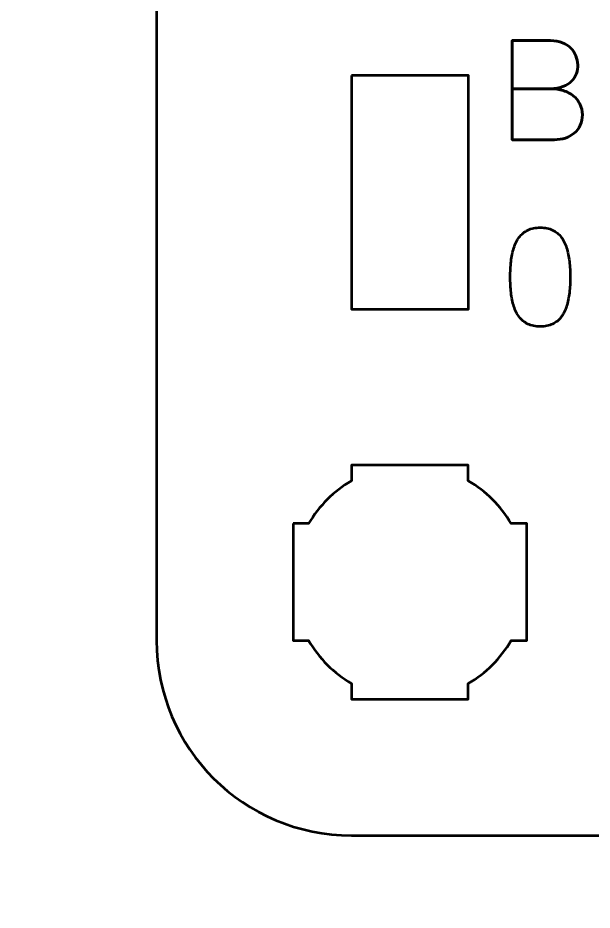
# Model space of a CAD drawing. Header units: centimetres. Extents: x -21 to 0, y -29.7 to 0.
# Drawn here: x -10.5 to -9.026, y -20.316 to -18.027 of the extents above; entities that cross this region are included whole.
import ezdxf

# ---------------------------------------------------------------- set-up
doc = ezdxf.new("R2010")
doc.units = ezdxf.units.CM
doc.header["$MEASUREMENT"] = 0
doc.layers.add('Layer 1', color=7, linetype='Continuous')

msp = doc.modelspace()

# ---------------------------------------------------------------- linework, layer by layer
at = {"layer": 'Layer 1', "color": 1, "lineweight": 53}
msp.add_open_spline([(-21.00003, -29.19995), (-21.00003, -29.19995), (-21.00003, -1.69992), (-21.00003, -1.69992), (-21.00003, -1.69992), (-21.00003, -1.61709), (-20.93286, -1.54992), (-20.85003, -1.54992), (-20.85003, -1.54992), (-20.7672, -1.54992), (-20.70003, -1.48275), (-20.70003, -1.39992), (-20.70003, -1.39992), (-20.70003, -1.31709), (-20.7672, -1.24992), (-20.85003, -1.24992), (-20.85003, -1.24992), (-20.93286, -1.24992), (-21.00003, -1.18275), (-21.00003, -1.09992), (-21.00003, -1.09992), (-21.00003, -1.09992), (-21.00003, -0.49992), (-21.00003, -0.49992), (-21.00003, -0.49992), (-21.00003, -0.22295), (-20.77694, 0.00004), (-20.49994, 0.00004), (-20.49994, 0.00004), (-20.49994, 0.00004), (-0.50008, 0.00004), (-0.50008, 0.00004), (-0.50008, 0.00004), (-0.22294, 0.00004), (0.00002, -0.22295), (0.00002, -0.49992), (0.00002, -0.49992), (0.00002, -0.49992), (0.00002, -29.19995), (0.00002, -29.19995), (0.00002, -29.19995), (0.00002, -29.47695), (-0.22294, -29.70004), (-0.50008, -29.70004), (-0.50008, -29.70004), (-0.50008, -29.70004), (-20.49994, -29.70004), (-20.49994, -29.70004), (-20.49994, -29.70004), (-20.77694, -29.70004), (-21.00003, -29.47695), (-21.00003, -29.19995)], degree=3, knots=[0, 0, 0, 0, 0.0769231, 0.0769231, 0.0769231, 0.0769231, 0.1538462, 0.1538462, 0.1538462, 0.1538462, 0.2307692, 0.2307692, 0.2307692, 0.2307692, 0.3076923, 0.3076923, 0.3076923, 0.3076923, 0.3846154, 0.3846154, 0.3846154, 0.3846154, 0.4615385, 0.4615385, 0.4615385, 0.4615385, 0.5384615, 0.5384615, 0.5384615, 0.5384615, 0.6153846, 0.6153846, 0.6153846, 0.6153846, 0.6923077, 0.6923077, 0.6923077, 0.6923077, 0.7692308, 0.7692308, 0.7692308, 0.7692308, 0.8461538, 0.8461538, 0.8461538, 0.8461538, 0.9230769, 0.9230769, 0.9230769, 0.9230769, 1, 1, 1, 1], dxfattribs=at)
at = {"layer": 'Layer 1', "color": 3, "lineweight": 53}
msp.add_open_spline([(-9.64363, -10.82436), (-9.64363, -10.82436), (-1.34373, -10.82436), (-1.34373, -10.82436), (-1.34373, -10.82436), (-1.06673, -10.82436), (-0.84363, -11.04746), (-0.84363, -11.32446), (-0.84363, -11.32446), (-0.84363, -11.32446), (-0.84363, -19.62436), (-0.84363, -19.62436), (-0.84363, -19.62436), (-0.84363, -19.90136), (-1.06673, -20.12446), (-1.34373, -20.12446), (-1.34373, -20.12446), (-1.34373, -20.12446), (-9.64363, -20.12446), (-9.64363, -20.12446), (-9.64363, -20.12446), (-9.92063, -20.12446), (-10.14373, -19.90136), (-10.14373, -19.62436), (-10.14373, -19.62436), (-10.14373, -19.62436), (-10.14373, -11.32446), (-10.14373, -11.32446), (-10.14373, -11.32446), (-10.14373, -11.04746), (-9.92063, -10.82436), (-9.64363, -10.82436)], degree=3, knots=[0, 0, 0, 0, 0.125, 0.125, 0.125, 0.125, 0.25, 0.25, 0.25, 0.25, 0.375, 0.375, 0.375, 0.375, 0.5, 0.5, 0.5, 0.5, 0.625, 0.625, 0.625, 0.625, 0.75, 0.75, 0.75, 0.75, 0.875, 0.875, 0.875, 0.875, 1, 1, 1, 1], dxfattribs=at)
at = {"layer": 'Layer 1', "color": 5, "lineweight": 53}
for points, knots in [([(-9.231, -18.2083), (-9.231, -18.2083), (-9.13328, -18.2083), (-9.13328, -18.2083), (-9.13328, -18.2083), (-9.12058, -18.20824), (-9.10976, -18.20648), (-9.10065, -18.20301), (-9.10065, -18.20301), (-9.09159, -18.1996), (-9.08424, -18.19495), (-9.07854, -18.18913), (-9.07854, -18.18913), (-9.07284, -18.18331), (-9.06872, -18.17672), (-9.06613, -18.16943), (-9.06613, -18.16943), (-9.06361, -18.1622), (-9.06243, -18.15468), (-9.06272, -18.14691), (-9.06272, -18.14691), (-9.06308, -18.13915), (-9.06472, -18.13163), (-9.06766, -18.12428), (-9.06766, -18.12428), (-9.07054, -18.11693), (-9.07489, -18.11028), (-9.0806, -18.10435), (-9.0806, -18.10435), (-9.0863, -18.09841), (-9.09342, -18.0937), (-9.10206, -18.09023), (-9.10206, -18.09023), (-9.1107, -18.08671), (-9.12087, -18.08488), (-9.13257, -18.08483), (-9.13257, -18.08483), (-9.13257, -18.08483), (-9.231, -18.08483), (-9.231, -18.08483), (-9.231, -18.08483), (-9.231, -18.08483), (-9.231, -18.33918), (-9.231, -18.33918), (-9.231, -18.33918), (-9.231, -18.33918), (-9.1227, -18.33918), (-9.1227, -18.33918), (-9.1227, -18.33918), (-9.11258, -18.33918), (-9.10318, -18.33771), (-9.09447, -18.33483), (-9.09447, -18.33483), (-9.08577, -18.33189), (-9.07819, -18.32771), (-9.0716, -18.32213), (-9.0716, -18.32213), (-9.06508, -18.3166), (-9.05996, -18.3099), (-9.05631, -18.30196), (-9.05631, -18.30196), (-9.05267, -18.29402), (-9.05079, -18.28503), (-9.05073, -18.27497), (-9.05073, -18.27497), (-9.05096, -18.26486), (-9.05308, -18.25575), (-9.05714, -18.24757), (-9.05714, -18.24757), (-9.06119, -18.2394), (-9.06684, -18.23241), (-9.07413, -18.22653), (-9.07413, -18.22653), (-9.08142, -18.2207), (-9.09012, -18.21618), (-9.10012, -18.21306), (-9.10012, -18.21306), (-9.11011, -18.20994), (-9.12117, -18.20836), (-9.13328, -18.2083), (-9.13328, -18.2083), (-9.12117, -18.20836), (-9.11011, -18.20994), (-9.10012, -18.21306), (-9.10012, -18.21306), (-9.09012, -18.21618), (-9.08142, -18.2207), (-9.07413, -18.22653), (-9.07413, -18.22653), (-9.06684, -18.23241), (-9.06119, -18.2394), (-9.05714, -18.24757), (-9.05714, -18.24757), (-9.05308, -18.25575), (-9.05096, -18.26486), (-9.05073, -18.27497), (-9.05073, -18.27497), (-9.05079, -18.28503), (-9.05267, -18.29402), (-9.05631, -18.30196), (-9.05631, -18.30196), (-9.05996, -18.3099), (-9.06508, -18.3166), (-9.0716, -18.32213), (-9.0716, -18.32213), (-9.07819, -18.32771), (-9.08577, -18.33189), (-9.09447, -18.33483), (-9.09447, -18.33483), (-9.10318, -18.33771), (-9.11258, -18.33918), (-9.1227, -18.33918), (-9.1227, -18.33918), (-9.1227, -18.33918), (-9.231, -18.33918), (-9.231, -18.33918), (-9.231, -18.33918), (-9.231, -18.33918), (-9.231, -18.08483), (-9.231, -18.08483), (-9.231, -18.08483), (-9.231, -18.08483), (-9.13257, -18.08483), (-9.13257, -18.08483), (-9.13257, -18.08483), (-9.12087, -18.08488), (-9.1107, -18.08671), (-9.10206, -18.09023), (-9.10206, -18.09023), (-9.09342, -18.0937), (-9.0863, -18.09841), (-9.0806, -18.10435), (-9.0806, -18.10435), (-9.07489, -18.11028), (-9.07054, -18.11693), (-9.06766, -18.12428), (-9.06766, -18.12428), (-9.06472, -18.13163), (-9.06308, -18.13915), (-9.06272, -18.14691), (-9.06272, -18.14691), (-9.06243, -18.15468), (-9.06361, -18.1622), (-9.06613, -18.16943), (-9.06613, -18.16943), (-9.06872, -18.17672), (-9.07284, -18.18331), (-9.07854, -18.18913), (-9.07854, -18.18913), (-9.08424, -18.19495), (-9.09159, -18.1996), (-9.10065, -18.20301), (-9.10065, -18.20301), (-9.10976, -18.20648), (-9.12058, -18.20824), (-9.13328, -18.2083), (-9.13328, -18.2083), (-9.13328, -18.2083), (-9.231, -18.2083), (-9.231, -18.2083)], [0, 0, 0, 0, 0.025, 0.025, 0.025, 0.025, 0.05, 0.05, 0.05, 0.05, 0.075, 0.075, 0.075, 0.075, 0.1, 0.1, 0.1, 0.1, 0.125, 0.125, 0.125, 0.125, 0.15, 0.15, 0.15, 0.15, 0.175, 0.175, 0.175, 0.175, 0.2, 0.2, 0.2, 0.2, 0.225, 0.225, 0.225, 0.225, 0.25, 0.25, 0.25, 0.25, 0.275, 0.275, 0.275, 0.275, 0.3, 0.3, 0.3, 0.3, 0.325, 0.325, 0.325, 0.325, 0.35, 0.35, 0.35, 0.35, 0.375, 0.375, 0.375, 0.375, 0.4, 0.4, 0.4, 0.4, 0.425, 0.425, 0.425, 0.425, 0.45, 0.45, 0.45, 0.45, 0.475, 0.475, 0.475, 0.475, 0.5, 0.5, 0.5, 0.5, 0.525, 0.525, 0.525, 0.525, 0.55, 0.55, 0.55, 0.55, 0.575, 0.575, 0.575, 0.575, 0.6, 0.6, 0.6, 0.6, 0.625, 0.625, 0.625, 0.625, 0.65, 0.65, 0.65, 0.65, 0.675, 0.675, 0.675, 0.675, 0.7, 0.7, 0.7, 0.7, 0.725, 0.725, 0.725, 0.725, 0.75, 0.75, 0.75, 0.75, 0.775, 0.775, 0.775, 0.775, 0.8, 0.8, 0.8, 0.8, 0.825, 0.825, 0.825, 0.825, 0.85, 0.85, 0.85, 0.85, 0.875, 0.875, 0.875, 0.875, 0.9, 0.9, 0.9, 0.9, 0.925, 0.925, 0.925, 0.925, 0.95, 0.95, 0.95, 0.95, 0.975, 0.975, 0.975, 0.975, 1, 1, 1, 1]), ([(-9.15904, -18.8186), (-9.1467, -18.81854), (-9.13605, -18.81637), (-9.12718, -18.81213), (-9.12718, -18.81213), (-9.11836, -18.8079), (-9.11101, -18.80184), (-9.10513, -18.79414), (-9.10513, -18.79414), (-9.09931, -18.78638), (-9.09472, -18.77721), (-9.09131, -18.76662), (-9.09131, -18.76662), (-9.08796, -18.75604), (-9.08555, -18.74446), (-9.0842, -18.73176), (-9.0842, -18.73176), (-9.08278, -18.71906), (-9.08208, -18.70571), (-9.08214, -18.6916), (-9.08214, -18.6916), (-9.08208, -18.67755), (-9.08278, -18.6642), (-9.0842, -18.65156), (-9.0842, -18.65156), (-9.08555, -18.63892), (-9.08796, -18.62728), (-9.09131, -18.61669), (-9.09131, -18.61669), (-9.09472, -18.60617), (-9.09931, -18.597), (-9.10513, -18.58918), (-9.10513, -18.58918), (-9.11101, -18.58141), (-9.11836, -18.57536), (-9.12718, -18.57112), (-9.12718, -18.57112), (-9.13605, -18.56683), (-9.1467, -18.56466), (-9.15904, -18.5646), (-9.15904, -18.5646), (-9.17139, -18.56466), (-9.18203, -18.56683), (-9.19091, -18.57112), (-9.19091, -18.57112), (-9.19973, -18.57536), (-9.20708, -18.58141), (-9.21296, -18.58918), (-9.21296, -18.58918), (-9.21878, -18.597), (-9.22337, -18.60617), (-9.22678, -18.61669), (-9.22678, -18.61669), (-9.23013, -18.62728), (-9.23254, -18.63892), (-9.23389, -18.65156), (-9.23389, -18.65156), (-9.2353, -18.6642), (-9.23601, -18.67755), (-9.23595, -18.6916), (-9.23595, -18.6916), (-9.23601, -18.70571), (-9.2353, -18.71906), (-9.23389, -18.73176), (-9.23389, -18.73176), (-9.23254, -18.74446), (-9.23013, -18.75604), (-9.22678, -18.76662), (-9.22678, -18.76662), (-9.22337, -18.77721), (-9.21878, -18.78638), (-9.21296, -18.79414), (-9.21296, -18.79414), (-9.20708, -18.80184), (-9.19973, -18.8079), (-9.19091, -18.81213), (-9.19091, -18.81213), (-9.18203, -18.81637), (-9.17139, -18.81854), (-9.15904, -18.8186)], [0, 0, 0, 0, 0.05, 0.05, 0.05, 0.05, 0.1, 0.1, 0.1, 0.1, 0.15, 0.15, 0.15, 0.15, 0.2, 0.2, 0.2, 0.2, 0.25, 0.25, 0.25, 0.25, 0.3, 0.3, 0.3, 0.3, 0.35, 0.35, 0.35, 0.35, 0.4, 0.4, 0.4, 0.4, 0.45, 0.45, 0.45, 0.45, 0.5, 0.5, 0.5, 0.5, 0.55, 0.55, 0.55, 0.55, 0.6, 0.6, 0.6, 0.6, 0.65, 0.65, 0.65, 0.65, 0.7, 0.7, 0.7, 0.7, 0.75, 0.75, 0.75, 0.75, 0.8, 0.8, 0.8, 0.8, 0.85, 0.85, 0.85, 0.85, 0.9, 0.9, 0.9, 0.9, 0.95, 0.95, 0.95, 0.95, 1, 1, 1, 1]), ([(-9.15904, -18.8186), (-9.1467, -18.81854), (-9.13605, -18.81637), (-9.12718, -18.81213), (-9.12718, -18.81213), (-9.11836, -18.8079), (-9.11101, -18.80184), (-9.10513, -18.79414), (-9.10513, -18.79414), (-9.09931, -18.78638), (-9.09472, -18.77721), (-9.09131, -18.76662), (-9.09131, -18.76662), (-9.08796, -18.75604), (-9.08555, -18.74446), (-9.0842, -18.73176), (-9.0842, -18.73176), (-9.08278, -18.71906), (-9.08208, -18.70571), (-9.08214, -18.6916), (-9.08214, -18.6916), (-9.08208, -18.67755), (-9.08278, -18.6642), (-9.0842, -18.65156), (-9.0842, -18.65156), (-9.08555, -18.63892), (-9.08796, -18.62728), (-9.09131, -18.61669), (-9.09131, -18.61669), (-9.09472, -18.60617), (-9.09931, -18.597), (-9.10513, -18.58918), (-9.10513, -18.58918), (-9.11101, -18.58141), (-9.11836, -18.57536), (-9.12718, -18.57112), (-9.12718, -18.57112), (-9.13605, -18.56683), (-9.1467, -18.56466), (-9.15904, -18.5646), (-9.15904, -18.5646), (-9.17139, -18.56466), (-9.18203, -18.56683), (-9.19091, -18.57112), (-9.19091, -18.57112), (-9.19973, -18.57536), (-9.20708, -18.58141), (-9.21296, -18.58918), (-9.21296, -18.58918), (-9.21878, -18.597), (-9.22337, -18.60617), (-9.22678, -18.61669), (-9.22678, -18.61669), (-9.23013, -18.62728), (-9.23254, -18.63892), (-9.23389, -18.65156), (-9.23389, -18.65156), (-9.2353, -18.6642), (-9.23601, -18.67755), (-9.23595, -18.6916), (-9.23595, -18.6916), (-9.23601, -18.70571), (-9.2353, -18.71906), (-9.23389, -18.73176), (-9.23389, -18.73176), (-9.23254, -18.74446), (-9.23013, -18.75604), (-9.22678, -18.76662), (-9.22678, -18.76662), (-9.22337, -18.77721), (-9.21878, -18.78638), (-9.21296, -18.79414), (-9.21296, -18.79414), (-9.20708, -18.80184), (-9.19973, -18.8079), (-9.19091, -18.81213), (-9.19091, -18.81213), (-9.18203, -18.81637), (-9.17139, -18.81854), (-9.15904, -18.8186)], [0, 0, 0, 0, 0.05, 0.05, 0.05, 0.05, 0.1, 0.1, 0.1, 0.1, 0.15, 0.15, 0.15, 0.15, 0.2, 0.2, 0.2, 0.2, 0.25, 0.25, 0.25, 0.25, 0.3, 0.3, 0.3, 0.3, 0.35, 0.35, 0.35, 0.35, 0.4, 0.4, 0.4, 0.4, 0.45, 0.45, 0.45, 0.45, 0.5, 0.5, 0.5, 0.5, 0.55, 0.55, 0.55, 0.55, 0.6, 0.6, 0.6, 0.6, 0.65, 0.65, 0.65, 0.65, 0.7, 0.7, 0.7, 0.7, 0.75, 0.75, 0.75, 0.75, 0.8, 0.8, 0.8, 0.8, 0.85, 0.85, 0.85, 0.85, 0.9, 0.9, 0.9, 0.9, 0.95, 0.95, 0.95, 0.95, 1, 1, 1, 1])]:
    msp.add_open_spline(points, degree=3, knots=knots, dxfattribs=at)
at = {"layer": 'Layer 1', "lineweight": 53}
for points, knots in [([(-9.64363, -18.17441), (-9.64363, -18.17441), (-9.34363, -18.17441), (-9.34363, -18.17441), (-9.34363, -18.17441), (-9.34363, -18.17441), (-9.34363, -18.77441), (-9.34363, -18.77441), (-9.34363, -18.77441), (-9.34363, -18.77441), (-9.64363, -18.77441), (-9.64363, -18.77441), (-9.64363, -18.77441), (-9.64363, -18.77441), (-9.64363, -18.17441), (-9.64363, -18.17441)], [0, 0, 0, 0, 0.25, 0.25, 0.25, 0.25, 0.5, 0.5, 0.5, 0.5, 0.75, 0.75, 0.75, 0.75, 1, 1, 1, 1]), ([(-9.79369, -19.32438), (-9.79369, -19.32438), (-9.75349, -19.32438), (-9.75349, -19.32438), (-9.75349, -19.32438), (-9.72716, -19.27886), (-9.6892, -19.24093), (-9.64369, -19.2146), (-9.64369, -19.2146), (-9.64369, -19.2146), (-9.64369, -19.17438), (-9.64369, -19.17438), (-9.64369, -19.17438), (-9.64369, -19.17438), (-9.34369, -19.17438), (-9.34369, -19.17438), (-9.34369, -19.17438), (-9.34369, -19.17438), (-9.34369, -19.21457), (-9.34369, -19.21457), (-9.34369, -19.21457), (-9.29816, -19.2409), (-9.26017, -19.27885), (-9.23381, -19.32438), (-9.23381, -19.32438), (-9.23381, -19.32438), (-9.19369, -19.32438), (-9.19369, -19.32438), (-9.19369, -19.32438), (-9.19369, -19.32438), (-9.19369, -19.4698), (-9.19369, -19.4698), (-9.19369, -19.4698), (-9.19369, -19.4698), (-9.19363, -19.47445), (-9.19363, -19.47445), (-9.19363, -19.47445), (-9.19363, -19.47445), (-9.19369, -19.47909), (-9.19369, -19.47909), (-9.19369, -19.47909), (-9.19369, -19.47909), (-9.19369, -19.62438), (-9.19369, -19.62438), (-9.19369, -19.62438), (-9.19369, -19.62438), (-9.23376, -19.62438), (-9.23376, -19.62438), (-9.23376, -19.62438), (-9.26011, -19.66995), (-9.29811, -19.70796), (-9.34369, -19.73432), (-9.34369, -19.73432), (-9.34369, -19.73432), (-9.34369, -19.77438), (-9.34369, -19.77438), (-9.34369, -19.77438), (-9.34369, -19.77438), (-9.48697, -19.77438), (-9.48697, -19.77438), (-9.48697, -19.77438), (-9.48697, -19.77438), (-9.49364, -19.77446), (-9.49364, -19.77446), (-9.49364, -19.77446), (-9.49364, -19.77446), (-9.50032, -19.77438), (-9.50032, -19.77438), (-9.50032, -19.77438), (-9.50032, -19.77438), (-9.64369, -19.77438), (-9.64369, -19.77438), (-9.64369, -19.77438), (-9.64369, -19.77438), (-9.64369, -19.73428), (-9.64369, -19.73428), (-9.64369, -19.73428), (-9.68923, -19.70792), (-9.72721, -19.66993), (-9.75354, -19.62438), (-9.75354, -19.62438), (-9.75354, -19.62438), (-9.79369, -19.62438), (-9.79369, -19.62438), (-9.79369, -19.62438), (-9.79369, -19.62438), (-9.79369, -19.32438), (-9.79369, -19.32438)], [0, 0, 0, 0, 0.0454545, 0.0454545, 0.0454545, 0.0454545, 0.0909091, 0.0909091, 0.0909091, 0.0909091, 0.1363636, 0.1363636, 0.1363636, 0.1363636, 0.1818182, 0.1818182, 0.1818182, 0.1818182, 0.2272727, 0.2272727, 0.2272727, 0.2272727, 0.2727273, 0.2727273, 0.2727273, 0.2727273, 0.3181818, 0.3181818, 0.3181818, 0.3181818, 0.3636364, 0.3636364, 0.3636364, 0.3636364, 0.4090909, 0.4090909, 0.4090909, 0.4090909, 0.4545455, 0.4545455, 0.4545455, 0.4545455, 0.5, 0.5, 0.5, 0.5, 0.5454545, 0.5454545, 0.5454545, 0.5454545, 0.5909091, 0.5909091, 0.5909091, 0.5909091, 0.6363636, 0.6363636, 0.6363636, 0.6363636, 0.6818182, 0.6818182, 0.6818182, 0.6818182, 0.7272727, 0.7272727, 0.7272727, 0.7272727, 0.7727273, 0.7727273, 0.7727273, 0.7727273, 0.8181818, 0.8181818, 0.8181818, 0.8181818, 0.8636364, 0.8636364, 0.8636364, 0.8636364, 0.9090909, 0.9090909, 0.9090909, 0.9090909, 0.9545455, 0.9545455, 0.9545455, 0.9545455, 1, 1, 1, 1])]:
    msp.add_open_spline(points, degree=3, knots=knots, dxfattribs=at)

doc.saveas('drawing.dxf')
